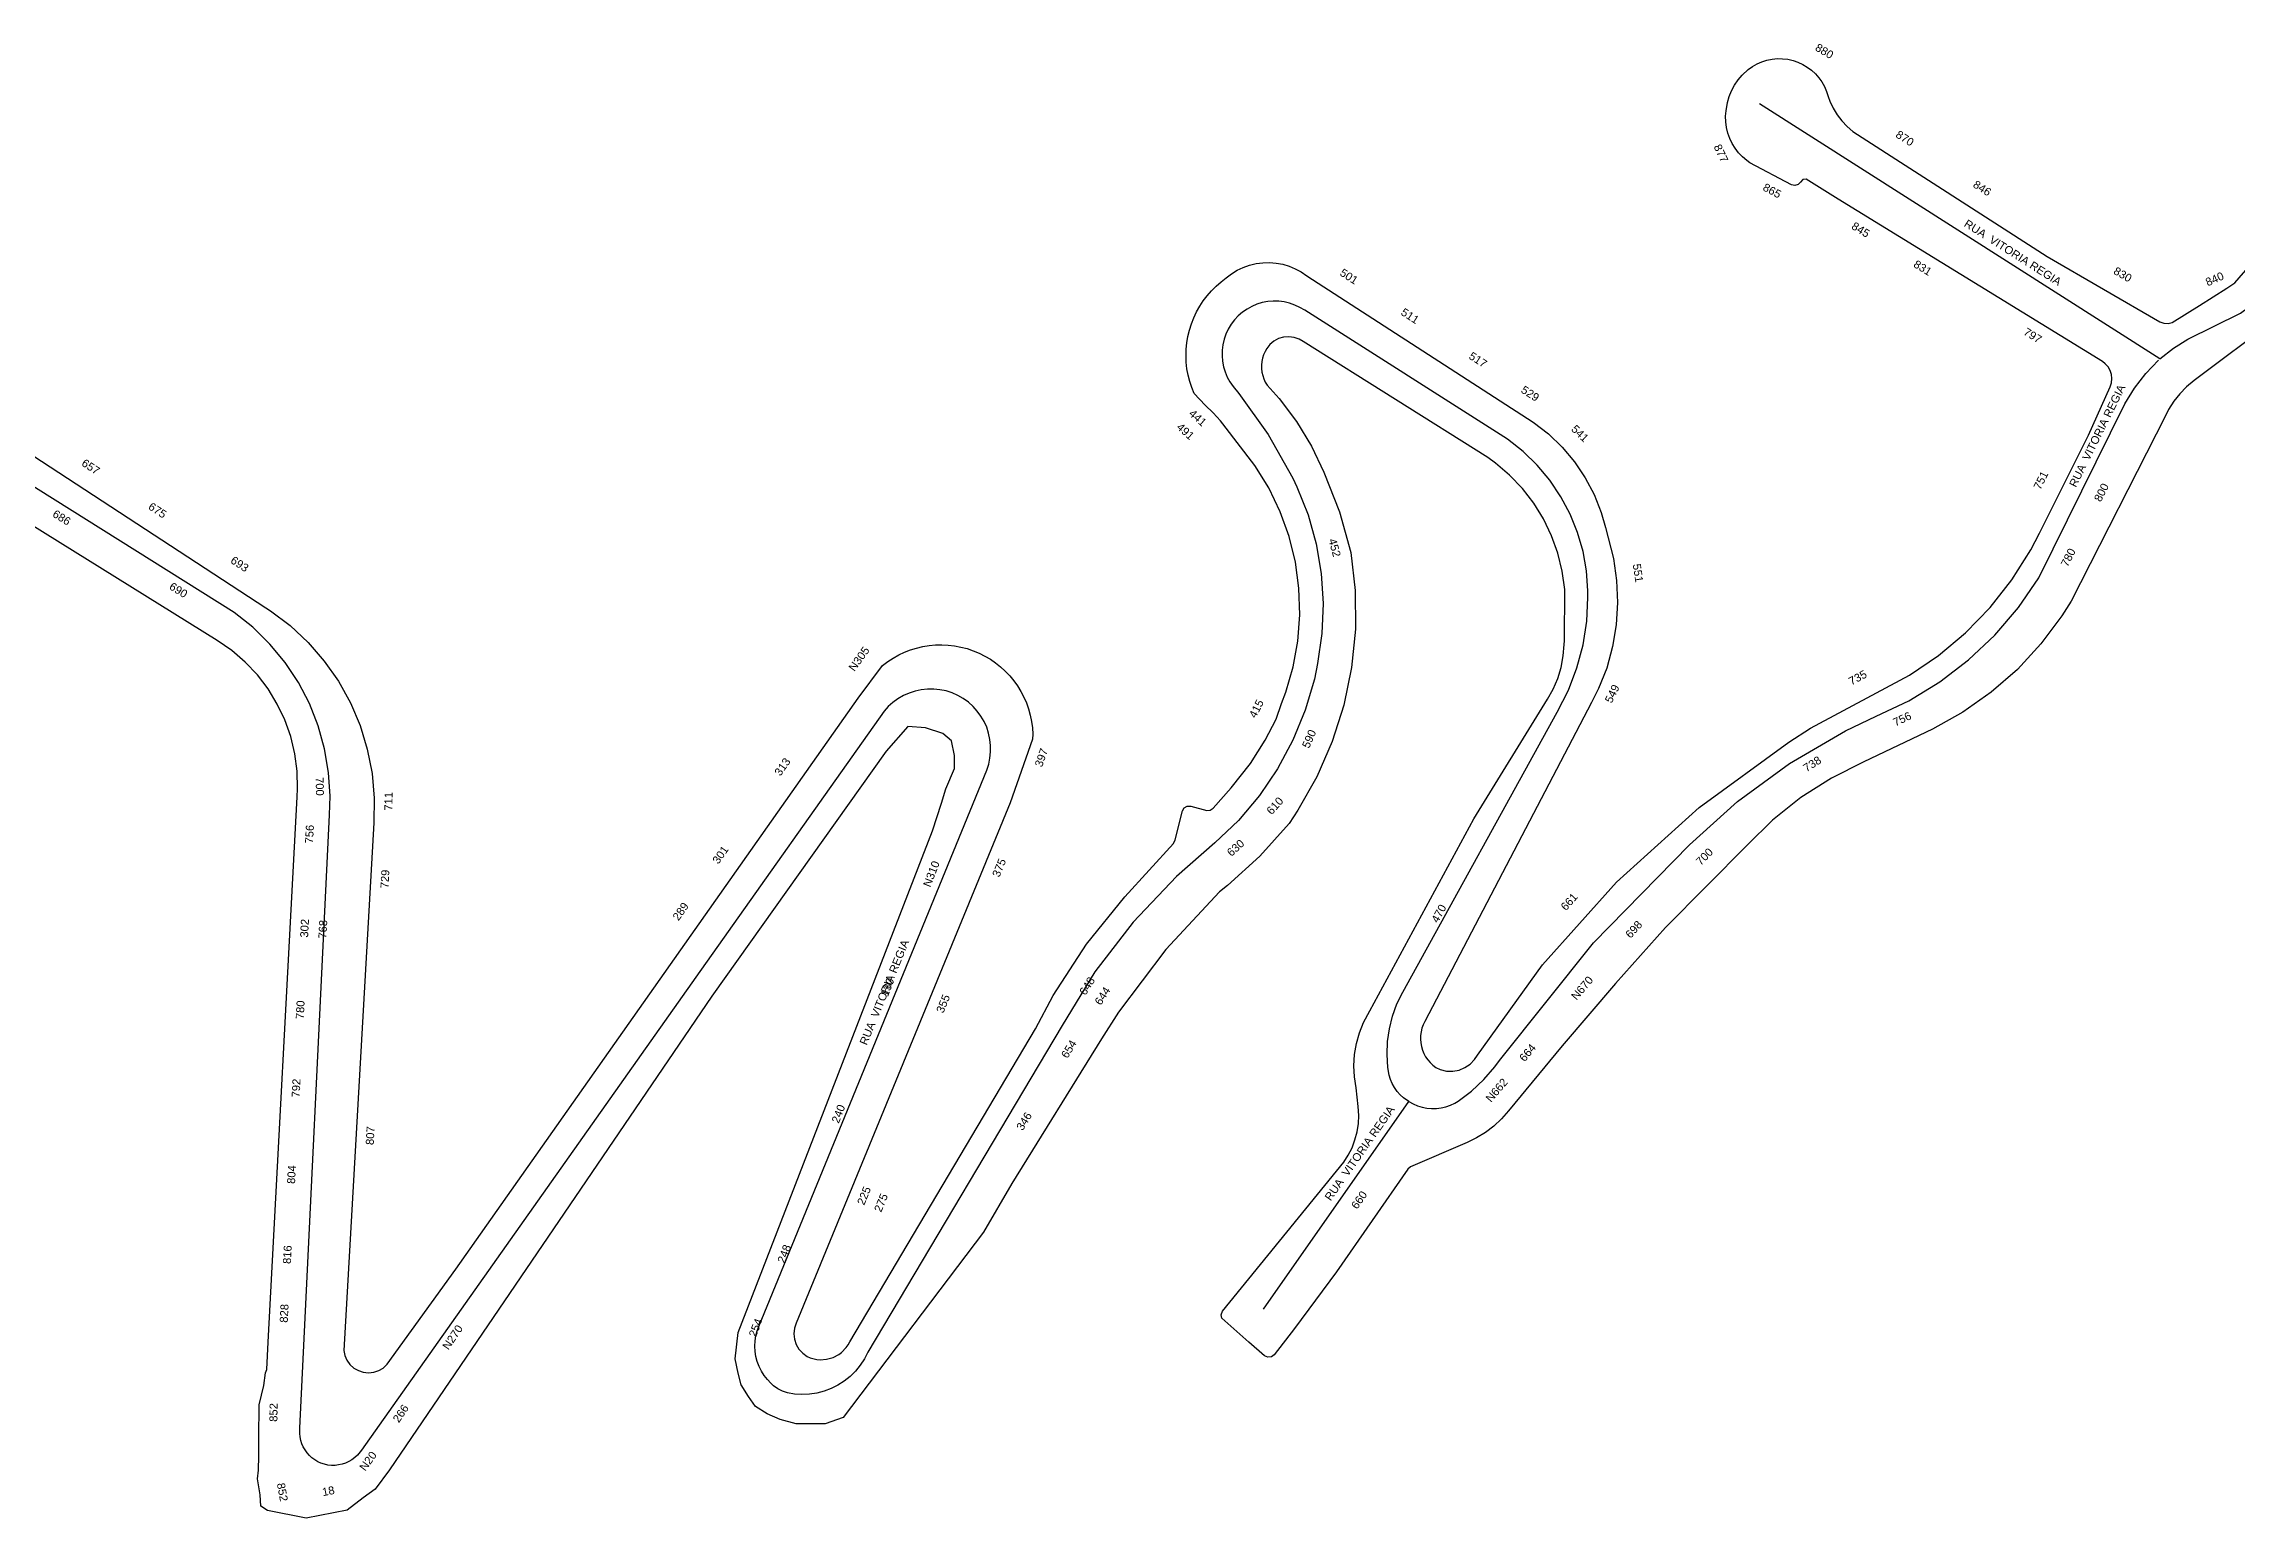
# Model space of a CAD drawing. Header units: millimetres. Extents: x 617751 to 636088, y 68402 to 77988.
# Drawn here: x 628105.7 to 628434.6, y 71878.2 to 72099.3 of the extents above; entities that cross this region are included whole.
import ezdxf

# ---------------------------------------------------------------- set-up
doc = ezdxf.new("R2010")
doc.units = ezdxf.units.MM
doc.header["$LTSCALE"] = 3
doc.header["$MEASUREMENT"] = 0
for name, color, linetype in [('ALINHAMENTO PREDIAL', 120, 'Continuous'), ('NOME LOGRADOURO', 252, 'Continuous'), ('NUMERAÇÃO', 7, 'Continuous')]:
    doc.layers.add(name, color=color, linetype=linetype)
doc.styles.get("Standard").update_dxf_attribs({"font": 'arial.ttf'})

msp = doc.modelspace()

# ---------------------------------------------------------------- linework, layer by layer
at = {"layer": 'ALINHAMENTO PREDIAL'}
for points in [[(628075.6, 72056.18), (628139.06, 72014.73), (628139.72, 72014.3), (628142.67, 72012.07), (628145.38, 72009.54), (628147.81, 72006.75), (628149.94, 72003.72), (628151.73, 72000.48), (628153.18, 71997.07), (628154.26, 71993.53), (628154.97, 71989.89), (628155.29, 71986.2), (628155.23, 71982.5), (628150.72, 71903.37), (628150.88, 71902.6), (628151.2, 71901.89), (628151.66, 71901.25), (628152.24, 71900.72), (628152.92, 71900.33), (628153.66, 71900.09), (628154.44, 71900), (628155.22, 71900.09), (628155.97, 71900.33), (628156.65, 71900.72), (628157.26, 71901.28), (628167.56, 71915.56), (628227.89, 72001.21), (628231.56, 72006.1), (628232.33, 72006.67), (628233.13, 72007.2), (628233.97, 72007.67), (628234.84, 72008.08), (628235.73, 72008.42), (628236.65, 72008.71), (628237.58, 72008.93), (628238.53, 72009.08), (628239.48, 72009.17), (628240.44, 72009.19), (628241.4, 72009.15), (628242.35, 72009.04), (628243.3, 72008.86), (628244.23, 72008.62), (628245.13, 72008.31), (628246.02, 72007.94), (628246.88, 72007.51), (628247.71, 72007.03), (628248.5, 72006.48), (628249.25, 72005.89), (628249.95, 72005.24), (628250.62, 72004.54), (628251.23, 72003.8), (628251.78, 72003.02), (628252.29, 72002.21), (628252.73, 72001.36), (628253.12, 72000.48), (628253.44, 71999.57), (628253.7, 71998.65), (628253.9, 71997.71), (628254.02, 71996.76), (628254.09, 71995.8), (628254.03, 71995.02), (628250.7, 71985.47), (628218.57, 71907.47), (628218.32, 71906.69), (628218.24, 71905.87), (628218.34, 71905.05), (628218.6, 71904.27), (628219.01, 71903.56), (628219.57, 71902.95), (628220.25, 71902.46), (628220.71, 71902.26), (628221.67, 71902.02), (628222.17, 71901.97), (628223.16, 71902.04), (628224.12, 71902.31), (628225.01, 71902.77), (628225.41, 71903.07), (628226.1, 71903.78), (628226.39, 71904.19), (628226.65, 71904.66), (628254.48, 71951.6), (628257.14, 71956.59), (628262.11, 71964.27), (628267.87, 71971.39), (628275.19, 71979.38), (628275.44, 71979.96), (628276.54, 71984.27), (628276.8, 71984.72), (628277.25, 71984.98), (628277.77, 71984.98), (628280.16, 71984.35), (628280.68, 71984.38), (628281.11, 71984.67), (628283.81, 71987.76), (628286.73, 71991.4), (628288.93, 71994.88), (628290.56, 71998.05), (628291.4, 72000.38), (628292.03, 72002.07), (628293.14, 72005.87), (628293.84, 72009.76), (628294.13, 72013.71), (628294, 72017.67), (628293.47, 72021.59), (628292.52, 72025.44), (628291.18, 72029.16), (628289.46, 72032.73), (628287.37, 72036.09), (628282.59, 72042.32), (628282.23, 72042.79), (628281.15, 72044.01), (628279.95, 72045.12), (628278.29, 72046.87), (628277.92, 72047.77), (628277.62, 72048.7), (628277.38, 72049.65), (628277.2, 72050.6), (628277.1, 72051.57), (628277.06, 72052.55), (628277.08, 72053.52), (628277.18, 72054.49), (628277.34, 72055.46), (628277.57, 72056.4), (628277.86, 72057.33), (628278.21, 72058.24), (628278.63, 72059.12), (628279.11, 72059.97), (628279.65, 72060.79), (628280.24, 72061.56), (628280.88, 72062.3), (628281.57, 72062.98), (628282.31, 72063.62), (628283.09, 72064.24), (628283.89, 72064.85), (628284.75, 72065.38), (628285.65, 72065.81), (628286.6, 72066.14), (628287.58, 72066.38), (628288.57, 72066.51), (628289.57, 72066.53), (628290.58, 72066.45), (628291.56, 72066.27), (628292.52, 72065.98), (628293.45, 72065.6), (628294.33, 72065.12), (628295.16, 72064.55), (628329.15, 72042.59), (628331.41, 72040.82), (628333.47, 72038.83), (628335.31, 72036.63), (628336.91, 72034.25), (628338.26, 72031.72), (628339.33, 72029.06), (628340, 72026.8), (628341.16, 72022.13), (628341.65, 72018.84), (628341.8, 72015.52), (628341.6, 72012.2), (628341.05, 72008.92), (628340.17, 72005.71), (628338.95, 72002.62), (628337.9, 72000.52), (628312.88, 71952.69), (628312.64, 71952.19), (628312.45, 71951.67), (628312.32, 71951.13), (628312.25, 71950.58), (628312.23, 71950.03), (628312.28, 71949.48), (628312.38, 71948.93), (628312.53, 71948.4), (628312.74, 71947.89), (628313, 71947.4), (628313.32, 71946.95), (628313.68, 71946.53), (628314.08, 71946.14), (628314.51, 71945.81), (628315.17, 71945.48), (628316.11, 71945.25), (628317.07, 71945.23), (628318.01, 71945.4), (628318.9, 71945.77), (628319.69, 71946.31), (628320.35, 71947.01), (628320.77, 71947.66), (628330.53, 71961.17), (628341.65, 71973.59), (628354.01, 71984.78), (628367.47, 71994.61), (628370.74, 71996.69), (628385.56, 72004.63), (628389.95, 72007.58), (628394, 72010.97), (628397.68, 72014.77), (628400.95, 72018.93), (628403.76, 72023.42), (628405.07, 72025.95), (628412.41, 72040.62), (628415.67, 72047.9), (628415.87, 72048.49), (628415.94, 72049.12), (628415.87, 72049.74), (628415.68, 72050.34), (628415.37, 72050.88), (628414.95, 72051.35), (628414.51, 72051.68), (628374.89, 72076.05), (628370.1, 72079.06), (628369.58, 72078.98), (628369.22, 72078.61), (628368.86, 72078.23), (628368.37, 72078.08), (628367.86, 72078.2), (628361.63, 72081.51), (628361.18, 72081.83), (628360.53, 72082.38), (628359.95, 72082.99), (628359.43, 72083.67), (628358.98, 72084.39), (628358.62, 72085.15), (628358.33, 72085.95), (628358.13, 72086.78), (628358.02, 72087.62), (628357.99, 72088.47), (628358.06, 72089.31), (628358.29, 72090.52), (628358.55, 72091.43), (628358.9, 72092.3), (628359.34, 72093.14), (628359.87, 72093.92), (628360.47, 72094.64), (628361.4, 72095.5), (628362.04, 72095.96), (628362.73, 72096.34), (628363.45, 72096.66), (628364.2, 72096.89), (628364.98, 72097.05), (628365.76, 72097.12), (628366.55, 72097.11), (628367.34, 72097.02), (628368.11, 72096.84), (628368.85, 72096.59), (628369.57, 72096.26), (628370.25, 72095.86), (628370.88, 72095.39), (628371.46, 72094.85), (628371.98, 72094.26), (628372.44, 72093.62), (628372.82, 72092.93), (628373.14, 72092.2), (628373.37, 72091.45), (628373.63, 72090.74), (628374.13, 72089.7), (628374.73, 72088.71), (628375.43, 72087.8), (628376.22, 72086.96), (628377.09, 72086.21), (628406.21, 72067.42), (628423.15, 72057.64), (628423.73, 72057.42), (628424.36, 72057.38), (628424.96, 72057.55), (628429.09, 72060.09), (628433.17, 72062.71), (628434.37, 72063.5), (628441.94, 72072.17)], [(628075.6, 72056.18), (628139.06, 72014.73), (628139.72, 72014.3), (628142.67, 72012.07), (628145.38, 72009.54), (628147.81, 72006.75), (628149.94, 72003.72), (628151.73, 72000.48), (628153.18, 71997.07), (628154.26, 71993.53), (628154.97, 71989.89), (628155.29, 71986.2), (628155.23, 71982.5), (628150.72, 71903.37), (628150.88, 71902.6), (628151.2, 71901.89), (628151.66, 71901.25), (628152.24, 71900.72), (628152.92, 71900.33), (628153.66, 71900.09), (628154.44, 71900), (628155.22, 71900.09), (628155.97, 71900.33), (628156.65, 71900.72), (628157.26, 71901.28), (628167.56, 71915.56), (628227.89, 72001.21), (628231.56, 72006.1), (628232.33, 72006.67), (628233.13, 72007.2), (628233.97, 72007.67), (628234.84, 72008.08), (628235.73, 72008.42), (628236.65, 72008.71), (628237.58, 72008.93), (628238.53, 72009.08), (628239.48, 72009.17), (628240.44, 72009.19), (628241.4, 72009.15), (628242.35, 72009.04), (628243.3, 72008.86), (628244.23, 72008.62), (628245.13, 72008.31), (628246.02, 72007.94), (628246.88, 72007.51), (628247.71, 72007.03), (628248.5, 72006.48), (628249.25, 72005.89), (628249.95, 72005.24), (628250.62, 72004.54), (628251.23, 72003.8), (628251.78, 72003.02), (628252.29, 72002.21), (628252.73, 72001.36), (628253.12, 72000.48), (628253.44, 71999.57), (628253.7, 71998.65), (628253.9, 71997.71), (628254.02, 71996.76), (628254.09, 71995.8), (628254.03, 71995.02), (628250.7, 71985.47), (628218.57, 71907.47), (628218.32, 71906.69), (628218.24, 71905.87), (628218.34, 71905.05), (628218.6, 71904.27), (628219.01, 71903.56), (628219.57, 71902.95), (628220.25, 71902.46), (628220.71, 71902.26), (628221.67, 71902.02), (628222.17, 71901.97), (628223.16, 71902.04), (628224.12, 71902.31), (628225.01, 71902.77), (628225.41, 71903.07), (628226.1, 71903.78), (628226.39, 71904.19), (628226.65, 71904.66), (628254.48, 71951.6), (628257.14, 71956.59), (628262.11, 71964.27), (628267.87, 71971.39), (628275.19, 71979.38), (628275.44, 71979.96), (628276.54, 71984.27), (628276.8, 71984.72), (628277.25, 71984.98), (628277.77, 71984.98), (628280.16, 71984.35), (628280.68, 71984.38), (628281.11, 71984.67), (628283.81, 71987.76), (628286.73, 71991.4), (628288.93, 71994.88), (628290.56, 71998.05), (628291.4, 72000.38), (628292.03, 72002.07), (628293.14, 72005.87), (628293.84, 72009.76), (628294.13, 72013.71), (628294, 72017.67), (628293.47, 72021.59), (628292.52, 72025.44), (628291.18, 72029.16), (628289.46, 72032.73), (628287.37, 72036.09), (628282.59, 72042.32), (628282.23, 72042.79), (628281.15, 72044.01), (628279.95, 72045.12), (628278.29, 72046.87), (628277.92, 72047.77), (628277.62, 72048.7), (628277.38, 72049.65), (628277.2, 72050.6), (628277.1, 72051.57), (628277.06, 72052.55), (628277.08, 72053.52), (628277.18, 72054.49), (628277.34, 72055.46), (628277.57, 72056.4), (628277.86, 72057.33), (628278.21, 72058.24), (628278.63, 72059.12), (628279.11, 72059.97), (628279.65, 72060.79), (628280.24, 72061.56), (628280.88, 72062.3), (628281.57, 72062.98), (628282.31, 72063.62), (628283.09, 72064.24), (628283.89, 72064.85), (628284.75, 72065.38), (628285.65, 72065.81), (628286.6, 72066.14), (628287.58, 72066.38), (628288.57, 72066.51), (628289.57, 72066.53), (628290.58, 72066.45), (628291.56, 72066.27), (628292.52, 72065.98), (628293.45, 72065.6), (628294.33, 72065.12), (628295.16, 72064.55), (628329.15, 72042.59), (628331.41, 72040.82), (628333.47, 72038.83), (628335.31, 72036.63), (628336.91, 72034.25), (628338.26, 72031.72), (628339.33, 72029.06), (628340, 72026.8), (628341.16, 72022.13), (628341.65, 72018.84), (628341.8, 72015.52), (628341.6, 72012.2), (628341.05, 72008.92), (628340.17, 72005.71), (628338.95, 72002.62), (628337.9, 72000.52), (628312.88, 71952.69), (628312.64, 71952.19), (628312.45, 71951.67), (628312.32, 71951.13), (628312.25, 71950.58), (628312.23, 71950.03), (628312.28, 71949.48), (628312.38, 71948.93), (628312.53, 71948.4), (628312.74, 71947.89), (628313, 71947.4), (628313.32, 71946.95), (628313.68, 71946.53), (628314.08, 71946.14), (628314.51, 71945.81), (628315.17, 71945.48), (628316.11, 71945.25), (628317.07, 71945.23), (628318.01, 71945.4), (628318.9, 71945.77), (628319.69, 71946.31), (628320.35, 71947.01), (628320.77, 71947.66), (628330.53, 71961.17), (628341.65, 71973.59), (628354.01, 71984.78), (628367.47, 71994.61), (628370.74, 71996.69), (628385.56, 72004.63), (628389.95, 72007.58), (628394, 72010.97), (628397.68, 72014.77), (628400.95, 72018.93), (628403.76, 72023.42), (628405.07, 72025.95), (628412.41, 72040.62), (628415.67, 72047.9), (628415.87, 72048.49), (628415.94, 72049.12), (628415.87, 72049.74), (628415.68, 72050.34), (628415.37, 72050.88), (628414.95, 72051.35), (628414.51, 72051.68), (628374.89, 72076.05), (628370.1, 72079.06), (628369.58, 72078.98), (628369.22, 72078.61), (628368.86, 72078.23), (628368.37, 72078.08), (628367.86, 72078.2), (628361.63, 72081.51), (628361.18, 72081.83), (628360.53, 72082.38), (628359.95, 72082.99), (628359.43, 72083.67), (628358.98, 72084.39), (628358.62, 72085.15), (628358.33, 72085.95), (628358.13, 72086.78), (628358.02, 72087.62), (628357.99, 72088.47), (628358.06, 72089.31), (628358.29, 72090.52), (628358.55, 72091.43), (628358.9, 72092.3), (628359.34, 72093.14), (628359.87, 72093.92), (628360.47, 72094.64), (628361.4, 72095.5), (628362.04, 72095.96), (628362.73, 72096.34), (628363.45, 72096.66), (628364.2, 72096.89), (628364.98, 72097.05), (628365.76, 72097.12), (628366.55, 72097.11), (628367.34, 72097.02), (628368.11, 72096.84), (628368.85, 72096.59), (628369.57, 72096.26), (628370.25, 72095.86), (628370.88, 72095.39), (628371.46, 72094.85), (628371.98, 72094.26), (628372.44, 72093.62), (628372.82, 72092.93), (628373.14, 72092.2), (628373.37, 72091.45), (628373.63, 72090.74), (628374.13, 72089.7), (628374.73, 72088.71), (628375.43, 72087.8), (628376.22, 72086.96), (628377.09, 72086.21), (628406.21, 72067.42), (628423.15, 72057.64), (628423.73, 72057.42), (628424.36, 72057.38), (628424.96, 72057.55), (628429.09, 72060.09), (628433.17, 72062.71), (628434.37, 72063.5), (628441.94, 72072.17)], [(628075.6, 72056.18), (628139.06, 72014.73), (628139.72, 72014.3), (628142.67, 72012.07), (628145.38, 72009.54), (628147.81, 72006.75), (628149.94, 72003.72), (628151.73, 72000.48), (628153.18, 71997.07), (628154.26, 71993.53), (628154.97, 71989.89), (628155.29, 71986.2), (628155.23, 71982.5), (628150.72, 71903.37), (628150.88, 71902.6), (628151.2, 71901.89), (628151.66, 71901.25), (628152.24, 71900.72), (628152.92, 71900.33), (628153.66, 71900.09), (628154.44, 71900), (628155.22, 71900.09), (628155.97, 71900.33), (628156.65, 71900.72), (628157.26, 71901.28), (628167.56, 71915.56), (628227.89, 72001.21), (628231.56, 72006.1), (628232.33, 72006.67), (628233.13, 72007.2), (628233.97, 72007.67), (628234.84, 72008.08), (628235.73, 72008.42), (628236.65, 72008.71), (628237.58, 72008.93), (628238.53, 72009.08), (628239.48, 72009.17), (628240.44, 72009.19), (628241.4, 72009.15), (628242.35, 72009.04), (628243.3, 72008.86), (628244.23, 72008.62), (628245.13, 72008.31), (628246.02, 72007.94), (628246.88, 72007.51), (628247.71, 72007.03), (628248.5, 72006.48), (628249.25, 72005.89), (628249.95, 72005.24), (628250.62, 72004.54), (628251.23, 72003.8), (628251.78, 72003.02), (628252.29, 72002.21), (628252.73, 72001.36), (628253.12, 72000.48), (628253.44, 71999.57), (628253.7, 71998.65), (628253.9, 71997.71), (628254.02, 71996.76), (628254.09, 71995.8), (628254.03, 71995.02), (628250.7, 71985.47), (628218.57, 71907.47), (628218.32, 71906.69), (628218.24, 71905.87), (628218.34, 71905.05), (628218.6, 71904.27), (628219.01, 71903.56), (628219.57, 71902.95), (628220.25, 71902.46), (628220.71, 71902.26), (628221.67, 71902.02), (628222.17, 71901.97), (628223.16, 71902.04), (628224.12, 71902.31), (628225.01, 71902.77), (628225.41, 71903.07), (628226.1, 71903.78), (628226.39, 71904.19), (628226.65, 71904.66), (628254.48, 71951.6), (628257.14, 71956.59), (628262.11, 71964.27), (628267.87, 71971.39), (628275.19, 71979.38), (628275.44, 71979.96), (628276.54, 71984.27), (628276.8, 71984.72), (628277.25, 71984.98), (628277.77, 71984.98), (628280.16, 71984.35), (628280.68, 71984.38), (628281.11, 71984.67), (628283.81, 71987.76), (628286.73, 71991.4), (628288.93, 71994.88), (628290.56, 71998.05), (628291.4, 72000.38), (628292.03, 72002.07), (628293.14, 72005.87), (628293.84, 72009.76), (628294.13, 72013.71), (628294, 72017.67), (628293.47, 72021.59), (628292.52, 72025.44), (628291.18, 72029.16), (628289.46, 72032.73), (628287.37, 72036.09), (628282.59, 72042.32), (628282.23, 72042.79), (628281.15, 72044.01), (628279.95, 72045.12), (628278.29, 72046.87), (628277.92, 72047.77), (628277.62, 72048.7), (628277.38, 72049.65), (628277.2, 72050.6), (628277.1, 72051.57), (628277.06, 72052.55), (628277.08, 72053.52), (628277.18, 72054.49), (628277.34, 72055.46), (628277.57, 72056.4), (628277.86, 72057.33), (628278.21, 72058.24), (628278.63, 72059.12), (628279.11, 72059.97), (628279.65, 72060.79), (628280.24, 72061.56), (628280.88, 72062.3), (628281.57, 72062.98), (628282.31, 72063.62), (628283.09, 72064.24), (628283.89, 72064.85), (628284.75, 72065.38), (628285.65, 72065.81), (628286.6, 72066.14), (628287.58, 72066.38), (628288.57, 72066.51), (628289.57, 72066.53), (628290.58, 72066.45), (628291.56, 72066.27), (628292.52, 72065.98), (628293.45, 72065.6), (628294.33, 72065.12), (628295.16, 72064.55), (628329.15, 72042.59), (628331.41, 72040.82), (628333.47, 72038.83), (628335.31, 72036.63), (628336.91, 72034.25), (628338.26, 72031.72), (628339.33, 72029.06), (628340, 72026.8), (628341.16, 72022.13), (628341.65, 72018.84), (628341.8, 72015.52), (628341.6, 72012.2), (628341.05, 72008.92), (628340.17, 72005.71), (628338.95, 72002.62), (628337.9, 72000.52), (628312.88, 71952.69), (628312.64, 71952.19), (628312.45, 71951.67), (628312.32, 71951.13), (628312.25, 71950.58), (628312.23, 71950.03), (628312.28, 71949.48), (628312.38, 71948.93), (628312.53, 71948.4), (628312.74, 71947.89), (628313, 71947.4), (628313.32, 71946.95), (628313.68, 71946.53), (628314.08, 71946.14), (628314.51, 71945.81), (628315.17, 71945.48), (628316.11, 71945.25), (628317.07, 71945.23), (628318.01, 71945.4), (628318.9, 71945.77), (628319.69, 71946.31), (628320.35, 71947.01), (628320.77, 71947.66), (628330.53, 71961.17), (628341.65, 71973.59), (628354.01, 71984.78), (628367.47, 71994.61), (628370.74, 71996.69), (628385.56, 72004.63), (628389.95, 72007.58), (628394, 72010.97), (628397.68, 72014.77), (628400.95, 72018.93), (628403.76, 72023.42), (628405.07, 72025.95), (628412.41, 72040.62), (628415.67, 72047.9), (628415.87, 72048.49), (628415.94, 72049.12), (628415.87, 72049.74), (628415.68, 72050.34), (628415.37, 72050.88), (628414.95, 72051.35), (628414.51, 72051.68), (628374.89, 72076.05), (628370.1, 72079.06), (628369.58, 72078.98), (628369.22, 72078.61), (628368.86, 72078.23), (628368.37, 72078.08), (628367.86, 72078.2), (628361.63, 72081.51), (628361.18, 72081.83), (628360.53, 72082.38), (628359.95, 72082.99), (628359.43, 72083.67), (628358.98, 72084.39), (628358.62, 72085.15), (628358.33, 72085.95), (628358.13, 72086.78), (628358.02, 72087.62), (628357.99, 72088.47), (628358.06, 72089.31), (628358.29, 72090.52), (628358.55, 72091.43), (628358.9, 72092.3), (628359.34, 72093.14), (628359.87, 72093.92), (628360.47, 72094.64), (628361.4, 72095.5), (628362.04, 72095.96), (628362.73, 72096.34), (628363.45, 72096.66), (628364.2, 72096.89), (628364.98, 72097.05), (628365.76, 72097.12), (628366.55, 72097.11), (628367.34, 72097.02), (628368.11, 72096.84), (628368.85, 72096.59), (628369.57, 72096.26), (628370.25, 72095.86), (628370.88, 72095.39), (628371.46, 72094.85), (628371.98, 72094.26), (628372.44, 72093.62), (628372.82, 72092.93), (628373.14, 72092.2), (628373.37, 72091.45), (628373.63, 72090.74), (628374.13, 72089.7), (628374.73, 72088.71), (628375.43, 72087.8), (628376.22, 72086.96), (628377.09, 72086.21), (628406.21, 72067.42), (628423.15, 72057.64), (628423.73, 72057.42), (628424.36, 72057.38), (628424.96, 72057.55), (628429.09, 72060.09), (628433.17, 72062.71), (628434.37, 72063.5), (628441.94, 72072.17)], [(628440.42, 72057.93), (628428.27, 72048.84), (628427.15, 72047.91), (628426.13, 72046.86), (628425.22, 72045.72), (628424.44, 72044.48), (628423.97, 72043.56), (628409.82, 72015.75), (628408.41, 72013.52), (628405.3, 72009.34), (628401.76, 72005.51), (628397.84, 72002.08), (628393.59, 71999.07), (628389.04, 71996.52), (628378.74, 71991.64), (628373.88, 71989.2), (628369.29, 71986.27), (628365.04, 71982.88), (628361.29, 71979.19), (628348.98, 71966.8), (628341.48, 71958.41), (628333.49, 71949.03), (628325.41, 71939.28), (628324.38, 71938.08), (628323.24, 71937), (628321.99, 71936.04), (628320.64, 71935.22), (628319.22, 71934.54), (628310.74, 71930.91), (628310.32, 71930.56), (628299.62, 71915.17), (628293.33, 71906.67), (628290.27, 71902.71), (628289.86, 71902.4), (628289.35, 71902.33), (628288.83, 71902.57), (628286.47, 71904.6), (628282.42, 71908.18), (628282.32, 71908.69), (628282.54, 71909.24), (628300.72, 71931.6), (628301.4, 71932.65), (628301.96, 71933.76), (628302.4, 71934.93), (628302.72, 71936.13), (628302.91, 71937.37), (628302.97, 71938.61), (628302.89, 71939.96), (628302.57, 71942.73), (628302.32, 71944.38), (628302.25, 71946.05), (628302.35, 71947.72), (628302.63, 71949.37), (628303.08, 71950.98), (628303.69, 71952.54), (628304.61, 71954.27), (628320.22, 71983.1), (628331.3, 72001.03), (628332.14, 72002.55), (628332.82, 72004.15), (628333.32, 72005.81), (628333.65, 72007.52), (628333.8, 72009.25), (628333.81, 72009.78), (628333.86, 72017.48), (628333.49, 72020.24), (628332.82, 72022.94), (628331.88, 72025.56), (628330.68, 72028.07), (628329.21, 72030.43), (628327.51, 72032.63), (628325.59, 72034.64), (628323.46, 72036.44), (628322.31, 72037.27), (628294.62, 72054.68), (628294.01, 72055.04), (628293.26, 72055.31), (628292.48, 72055.41), (628291.68, 72055.35), (628290.92, 72055.13), (628290.22, 72054.75), (628289.62, 72054.23), (628289.17, 72053.65), (628288.91, 72053.19), (628288.7, 72052.71), (628288.54, 72052.21), (628288.44, 72051.69), (628288.39, 72051.16), (628288.39, 72050.64), (628288.45, 72050.11), (628288.57, 72049.6), (628288.73, 72049.1), (628288.95, 72048.61), (628289.22, 72048.16), (628291.03, 72046.15), (628293.65, 72042.7), (628295.89, 72039), (628297.73, 72035.09), (628300.08, 72029.15), (628301.79, 72023.05), (628302.43, 72017.32), (628302.47, 72011.55), (628301.9, 72005.81), (628300.74, 72000.16), (628298.99, 71994.67), (628296.68, 71989.38), (628293.83, 71984.37), (628292.51, 71982.4), (628288.13, 71977.51), (628283.26, 71973.11), (628282.06, 71972.16), (628274.02, 71963.51), (628266.93, 71954.07), (628264.36, 71950.07), (628250.93, 71928.41), (628246.7, 71921.07), (628225.66, 71893.28), (628222.96, 71892.33), (628220.34, 71892.33), (628218.6, 71892.33), (628216.21, 71892.98), (628214.25, 71893.85), (628212.51, 71894.94), (628211.42, 71896.46), (628210.33, 71898.2), (628209.9, 71899.94), (628209.46, 71902.12), (628209.9, 71906.03), (628239.06, 71981.29), (628240.37, 71985.43), (628241.02, 71987.6), (628242.32, 71990.65), (628242.32, 71992.61), (628241.89, 71994.78), (628240.58, 71995.87), (628237.97, 71996.74), (628235.36, 71996.96), (628232.1, 71993.26), (628205.95, 71956.5), (628157.57, 71885.45), (628155.44, 71882.56), (628153.65, 71881.27), (628151.24, 71879.4), (628145.07, 71878.2), (628139.3, 71879.35), (628138.28, 71880.01), (628138.21, 71881.68), (628137.77, 71884.08), (628137.92, 71885.39), (628137.99, 71887.57), (628137.99, 71890.19), (628138.06, 71895.2), (628138.72, 71898.11), (628139.01, 71900), (628139.19, 71900.5), (628139.4, 71904.6), (628143.73, 71986.41), (628143.79, 71987.57), (628143.73, 71990.22), (628143.38, 71992.84), (628142.77, 71995.42), (628141.89, 71997.92), (628140.76, 72000.31), (628139.38, 72002.57), (628137.77, 72004.68), (628135.95, 72006.6), (628133.94, 72008.33), (628131.76, 72009.83), (628075.57, 72044.74)], [(628440.42, 72057.93), (628428.27, 72048.84), (628427.15, 72047.91), (628426.13, 72046.86), (628425.22, 72045.72), (628424.44, 72044.48), (628423.97, 72043.56), (628409.82, 72015.75), (628408.41, 72013.52), (628405.3, 72009.34), (628401.76, 72005.51), (628397.84, 72002.08), (628393.59, 71999.07), (628389.04, 71996.52), (628378.74, 71991.64), (628373.88, 71989.2), (628369.29, 71986.27), (628365.04, 71982.88), (628361.29, 71979.19), (628348.98, 71966.8), (628341.48, 71958.41), (628333.49, 71949.03), (628325.41, 71939.28), (628324.38, 71938.08), (628323.24, 71937), (628321.99, 71936.04), (628320.64, 71935.22), (628319.22, 71934.54), (628310.74, 71930.91), (628310.32, 71930.56), (628299.62, 71915.17), (628293.33, 71906.67), (628290.27, 71902.71), (628289.86, 71902.4), (628289.35, 71902.33), (628288.83, 71902.57), (628286.47, 71904.6), (628282.42, 71908.18), (628282.32, 71908.69), (628282.54, 71909.24), (628300.72, 71931.6), (628301.4, 71932.65), (628301.96, 71933.76), (628302.4, 71934.93), (628302.72, 71936.13), (628302.91, 71937.37), (628302.97, 71938.61), (628302.89, 71939.96), (628302.57, 71942.73), (628302.32, 71944.38), (628302.25, 71946.05), (628302.35, 71947.72), (628302.63, 71949.37), (628303.08, 71950.98), (628303.69, 71952.54), (628304.61, 71954.27), (628320.22, 71983.1), (628331.3, 72001.03), (628332.14, 72002.55), (628332.82, 72004.15), (628333.32, 72005.81), (628333.65, 72007.52), (628333.8, 72009.25), (628333.81, 72009.78), (628333.86, 72017.48), (628333.49, 72020.24), (628332.82, 72022.94), (628331.88, 72025.56), (628330.68, 72028.07), (628329.21, 72030.43), (628327.51, 72032.63), (628325.59, 72034.64), (628323.46, 72036.44), (628322.31, 72037.27), (628294.62, 72054.68), (628294.01, 72055.04), (628293.26, 72055.31), (628292.48, 72055.41), (628291.68, 72055.35), (628290.92, 72055.13), (628290.22, 72054.75), (628289.62, 72054.23), (628289.17, 72053.65), (628288.91, 72053.19), (628288.7, 72052.71), (628288.54, 72052.21), (628288.44, 72051.69), (628288.39, 72051.16), (628288.39, 72050.64), (628288.45, 72050.11), (628288.57, 72049.6), (628288.73, 72049.1), (628288.95, 72048.61), (628289.22, 72048.16), (628291.03, 72046.15), (628293.65, 72042.7), (628295.89, 72039), (628297.73, 72035.09), (628300.08, 72029.15), (628301.79, 72023.05), (628302.43, 72017.32), (628302.47, 72011.55), (628301.9, 72005.81), (628300.74, 72000.16), (628298.99, 71994.67), (628296.68, 71989.38), (628293.83, 71984.37), (628292.51, 71982.4), (628288.13, 71977.51), (628283.26, 71973.11), (628282.06, 71972.16), (628274.02, 71963.51), (628266.93, 71954.07), (628264.36, 71950.07), (628250.93, 71928.41), (628246.7, 71921.07), (628225.66, 71893.28), (628222.96, 71892.33), (628220.34, 71892.33), (628218.6, 71892.33), (628216.21, 71892.98), (628214.25, 71893.85), (628212.51, 71894.94), (628211.42, 71896.46), (628210.33, 71898.2), (628209.9, 71899.94), (628209.46, 71902.12), (628209.9, 71906.03), (628239.06, 71981.29), (628240.37, 71985.43), (628241.02, 71987.6), (628242.32, 71990.65), (628242.32, 71992.61), (628241.89, 71994.78), (628240.58, 71995.87), (628237.97, 71996.74), (628235.36, 71996.96), (628232.1, 71993.26), (628205.95, 71956.5), (628157.57, 71885.45), (628155.44, 71882.56), (628153.65, 71881.27), (628151.24, 71879.4), (628145.07, 71878.2), (628139.3, 71879.35), (628138.28, 71880.01), (628138.21, 71881.68), (628137.77, 71884.08), (628137.92, 71885.39), (628137.99, 71887.57), (628137.99, 71890.19), (628138.06, 71895.2), (628138.72, 71898.11), (628139.01, 71900), (628139.19, 71900.5), (628139.4, 71904.6), (628143.73, 71986.41), (628143.79, 71987.57), (628143.73, 71990.22), (628143.38, 71992.84), (628142.77, 71995.42), (628141.89, 71997.92), (628140.76, 72000.31), (628139.38, 72002.57), (628137.77, 72004.68), (628135.95, 72006.6), (628133.94, 72008.33), (628131.76, 72009.83), (628075.57, 72044.74)], [(628440.42, 72057.93), (628428.27, 72048.84), (628427.15, 72047.91), (628426.13, 72046.86), (628425.22, 72045.72), (628424.44, 72044.48), (628423.97, 72043.56), (628409.82, 72015.75), (628408.41, 72013.52), (628405.3, 72009.34), (628401.76, 72005.51), (628397.84, 72002.08), (628393.59, 71999.07), (628389.04, 71996.52), (628378.74, 71991.64), (628373.88, 71989.2), (628369.29, 71986.27), (628365.04, 71982.88), (628361.29, 71979.19), (628348.98, 71966.8), (628341.48, 71958.41), (628333.49, 71949.03), (628325.41, 71939.28), (628324.38, 71938.08), (628323.24, 71937), (628321.99, 71936.04), (628320.64, 71935.22), (628319.22, 71934.54), (628310.74, 71930.91), (628310.32, 71930.56), (628299.62, 71915.17), (628293.33, 71906.67), (628290.27, 71902.71), (628289.86, 71902.4), (628289.35, 71902.33), (628288.83, 71902.57), (628286.47, 71904.6), (628282.42, 71908.18), (628282.32, 71908.69), (628282.54, 71909.24), (628300.72, 71931.6), (628301.4, 71932.65), (628301.96, 71933.76), (628302.4, 71934.93), (628302.72, 71936.13), (628302.91, 71937.37), (628302.97, 71938.61), (628302.89, 71939.96), (628302.57, 71942.73), (628302.32, 71944.38), (628302.25, 71946.05), (628302.35, 71947.72), (628302.63, 71949.37), (628303.08, 71950.98), (628303.69, 71952.54), (628304.61, 71954.27), (628320.22, 71983.1), (628331.3, 72001.03), (628332.14, 72002.55), (628332.82, 72004.15), (628333.32, 72005.81), (628333.65, 72007.52), (628333.8, 72009.25), (628333.81, 72009.78), (628333.86, 72017.48), (628333.49, 72020.24), (628332.82, 72022.94), (628331.88, 72025.56), (628330.68, 72028.07), (628329.21, 72030.43), (628327.51, 72032.63), (628325.59, 72034.64), (628323.46, 72036.44), (628322.31, 72037.27), (628294.62, 72054.68), (628294.01, 72055.04), (628293.26, 72055.31), (628292.48, 72055.41), (628291.68, 72055.35), (628290.92, 72055.13), (628290.22, 72054.75), (628289.62, 72054.23), (628289.17, 72053.65), (628288.91, 72053.19), (628288.7, 72052.71), (628288.54, 72052.21), (628288.44, 72051.69), (628288.39, 72051.16), (628288.39, 72050.64), (628288.45, 72050.11), (628288.57, 72049.6), (628288.73, 72049.1), (628288.95, 72048.61), (628289.22, 72048.16), (628291.03, 72046.15), (628293.65, 72042.7), (628295.89, 72039), (628297.73, 72035.09), (628300.08, 72029.15), (628301.79, 72023.05), (628302.43, 72017.32), (628302.47, 72011.55), (628301.9, 72005.81), (628300.74, 72000.16), (628298.99, 71994.67), (628296.68, 71989.38), (628293.83, 71984.37), (628292.51, 71982.4), (628288.13, 71977.51), (628283.26, 71973.11), (628282.06, 71972.16), (628274.02, 71963.51), (628266.93, 71954.07), (628264.36, 71950.07), (628250.93, 71928.41), (628246.7, 71921.07), (628225.66, 71893.28), (628222.96, 71892.33), (628220.34, 71892.33), (628218.6, 71892.33), (628216.21, 71892.98), (628214.25, 71893.85), (628212.51, 71894.94), (628211.42, 71896.46), (628210.33, 71898.2), (628209.9, 71899.94), (628209.46, 71902.12), (628209.9, 71906.03), (628239.06, 71981.29), (628240.37, 71985.43), (628241.02, 71987.6), (628242.32, 71990.65), (628242.32, 71992.61), (628241.89, 71994.78), (628240.58, 71995.87), (628237.97, 71996.74), (628235.36, 71996.96), (628232.1, 71993.26), (628205.95, 71956.5), (628157.57, 71885.45), (628155.44, 71882.56), (628153.65, 71881.27), (628151.24, 71879.4), (628145.07, 71878.2), (628139.3, 71879.35), (628138.28, 71880.01), (628138.21, 71881.68), (628137.77, 71884.08), (628137.92, 71885.39), (628137.99, 71887.57), (628137.99, 71890.19), (628138.06, 71895.2), (628138.72, 71898.11), (628139.01, 71900), (628139.19, 71900.5), (628139.4, 71904.6), (628143.73, 71986.41), (628143.79, 71987.57), (628143.73, 71990.22), (628143.38, 71992.84), (628142.77, 71995.42), (628141.89, 71997.92), (628140.76, 72000.31), (628139.38, 72002.57), (628137.77, 72004.68), (628135.95, 72006.6), (628133.94, 72008.33), (628131.76, 72009.83), (628075.57, 72044.74)]]:
    msp.add_lwpolyline(points, dxfattribs=at)
at = {"layer": 'NOME LOGRADOURO'}
for points in [[(628423.14, 72052.08), (628363.07, 72090.35)], [(628423.14, 72052.08), (628425.17, 72053.67), (628427.35, 72055.03), (628435.22, 72058.94), (628440.2, 72062.61), (628447.84, 72075.09)], [(628310.47, 71940.67), (628309.7, 71941.22), (628309.19, 71941.68), (628308.73, 71942.2), (628308.33, 71942.77), (628307.99, 71943.37), (628307.72, 71944), (628307.51, 71944.66), (628307.34, 71945.78), (628307.21, 71947.73), (628307.28, 71949.67), (628307.56, 71951.6), (628308.03, 71953.49), (628308.7, 71955.32), (628309.56, 71957.07), (628332.74, 71999.1), (628334.42, 72002.41), (628335.69, 72005.75), (628336.61, 72009.21), (628337.16, 72012.74), (628337.34, 72016.31), (628337.34, 72017.31), (628337.13, 72020.27), (628336.62, 72023.19), (628335.8, 72026.04), (628334.69, 72028.79), (628333.3, 72031.41), (628331.64, 72033.87), (628329.74, 72036.14), (628327.61, 72038.2), (628325.27, 72040.03), (628294.86, 72059.37), (628294.14, 72059.81), (628293.39, 72060.16), (628292.6, 72060.43), (628291.8, 72060.62), (628290.97, 72060.73), (628290.14, 72060.74), (628289.31, 72060.67), (628288.5, 72060.52), (628287.7, 72060.28), (628286.93, 72059.95), (628286.21, 72059.55), (628285.52, 72059.08), (628284.89, 72058.54), (628284.33, 72057.93), (628283.82, 72057.27), (628283.39, 72056.56), (628283.04, 72055.81), (628282.77, 72055.02), (628282.58, 72054.21), (628282.47, 72053.39), (628282.46, 72052.56), (628282.53, 72051.73), (628282.68, 72050.91), (628282.92, 72050.12), (628283.24, 72049.35), (628283.65, 72048.62), (628284.12, 72047.94), (628284.99, 72046.87), (628289.37, 72040.73), (628293.09, 72034.17), (628293.7, 72032.89), (628295.37, 72028.7), (628296.59, 72024.35), (628297.35, 72019.9), (628297.64, 72015.39), (628297.45, 72010.88), (628296.8, 72006.41), (628296.31, 72004.05), (628294.95, 71999.38), (628293.1, 71994.88), (628290.8, 71990.59), (628288.06, 71986.57), (628284.91, 71982.86), (628281.4, 71979.5), (628275.61, 71974.45), (628269.13, 71967.61), (628263.39, 71960.12), (628258.47, 71952.08), (628229.34, 71903.08), (628228.82, 71902.08), (628228.2, 71901.13), (628227.48, 71900.26), (628226.68, 71899.47), (628225.8, 71898.76), (628224.85, 71898.15), (628223.84, 71897.65), (628222.78, 71897.25), (628221.69, 71896.97), (628220.57, 71896.8), (628219.45, 71896.74), (628218.32, 71896.81), (628217.27, 71896.98), (628216.54, 71897.26), (628215.84, 71897.62), (628215.18, 71898.04), (628214.81, 71898.44), (628214.3, 71899), (628213.81, 71899.61), (628213.38, 71900.26), (628213.02, 71900.96), (628212.74, 71901.69), (628212.54, 71902.45), (628212.42, 71903.22), (628212.38, 71904), (628212.42, 71904.79), (628212.54, 71905.56), (628212.74, 71906.32), (628212.98, 71906.95), (628247.18, 71990.4), (628247.46, 71991.28), (628247.65, 71992.2), (628247.75, 71993.13), (628247.75, 71994.07), (628247.65, 71995.01), (628247.45, 71995.93), (628247.16, 71996.82), (628246.77, 71997.68), (628246.3, 71998.49), (628245.75, 71999.25), (628245.12, 71999.95), (628244.41, 72000.58), (628243.65, 72001.13), (628242.84, 72001.6), (628241.98, 72001.98), (628241.08, 72002.27), (628240.16, 72002.46), (628239.23, 72002.56), (628238.29, 72002.55), (628237.35, 72002.45), (628236.43, 72002.26), (628235.54, 72001.96), (628234.68, 72001.58), (628233.86, 72001.11), (628233.11, 72000.55), (628232.41, 71999.92), (628231.78, 71999.22), (628203.55, 71959.35), (628153.39, 71888.41), (628152.77, 71887.64), (628152.37, 71887.28), (628151.94, 71886.96), (628151.48, 71886.69), (628150.99, 71886.47), (628150.48, 71886.3), (628149.96, 71886.18), (628149.43, 71886.12), (628148.9, 71886.12), (628148.36, 71886.17), (628147.84, 71886.28), (628147.31, 71886.45), (628146.84, 71886.67), (628146.38, 71886.94), (628145.96, 71887.25), (628145.57, 71887.61), (628145.22, 71888), (628144.92, 71888.43), (628144.66, 71888.89), (628144.45, 71889.37), (628144.29, 71889.87), (628144.19, 71890.39), (628144.14, 71890.91), (628144.14, 71891.69)], [(628310.47, 71940.67), (628311.11, 71940.32), (628311.77, 71940.04), (628312.47, 71939.83), (628313.18, 71939.69), (628313.9, 71939.63), (628314.63, 71939.65), (628315.35, 71939.74), (628316.05, 71939.9), (628316.74, 71940.14), (628317.39, 71940.45), (628317.89, 71940.74), (628319.89, 71942.26), (628321.72, 71943.97), (628323.37, 71945.87), (628324.08, 71946.84), (628338.19, 71964.49), (628352.56, 71979.17), (628359.76, 71985.69), (628367.6, 71991.41), (628375.99, 71996.29), (628380.58, 71998.49), (628385.48, 72000.81), (628390.12, 72003.64), (628394.43, 72006.93), (628398.38, 72010.65), (628401.92, 72014.77), (628405, 72019.23), (628417.87, 72045.34), (628419.32, 72047.69), (628421.01, 72049.88), (628422.92, 72051.88)], [(628144.14, 71891.69), (628148.59, 71983.71), (628148.68, 71986.47), (628148.45, 71990.05), (628147.86, 71993.59), (628146.9, 71997.04), (628145.58, 72000.38), (628143.92, 72003.56), (628141.94, 72006.54), (628139.66, 72009.31), (628137.1, 72011.82), (628134.29, 72014.05), (628077.61, 72049.6)], [(628288.66, 71909.56), (628310.47, 71940.67)]]:
    msp.add_lwpolyline(points, dxfattribs=at)

# ---------------------------------------------------------------- texts
for rotation, p in [(327.4992, (628393.65, 72072.05)), (63.7606, (628410.54, 72032.72)), (67.7149, (628229.16, 71949.05)), (54.962, (628298.75, 71925.69))]:
    msp.add_text('RUA  VITORIA REGIA', height=1.2, rotation=rotation, dxfattribs=at).set_placement(p)
at = {"layer": 'NUMERAÇÃO'}
for s, rotation, p in [('880', 329.519, (628371.31, 72098.43)), ('877', 295.3134, (628356.17, 72083.92)), ('870', 327.1485, (628383.39, 72085.42)), ('865', 332.0039, (628363.46, 72077.43)), ('846', 327.1485, (628394.99, 72077.94)), ('845', 328.3886, (628376.76, 72071.68)), ('501', 327.118, (628300.01, 72064.7)), ('831', 328.3886, (628386.06, 72065.96)), ('830', 329.9856, (628416.06, 72064.92)), ('840', 24.0196, (628430.32, 72062.95)), ('511', 327.118, (628309.17, 72058.78)), ('797', 328.3886, (628402.56, 72055.81)), ('517', 327.118, (628319.36, 72052.2)), ('529', 327.118, (628327.19, 72047.13)), ('491', 318.0374, (628275.55, 72041.69)), ('441', 318.0374, (628277.39, 72043.73)), ('541', 315.9681, (628334.74, 72041.43)), ('657', 326.8319, (628111.28, 72036.16)), ('751', 63.4515, (628405.2, 72032.35)), ('800', 63.0645, (628414.26, 72030.53)), ('686', 328.1318, (628106.92, 72028.51)), ('675', 326.8319, (628121.29, 72029.63)), ('693', 326.8319, (628133.62, 72021.57)), ('452', 285.6221, (628298.41, 72024.94)), ('780', 63.0645, (628409.29, 72020.78)), ('690', 328.1318, (628124.43, 72017.63)), ('551', 278.43, (628344.07, 72021.26)), ('N305', 54.1448, (628227.32, 72005.11)), ('735', 28.195, (628376.86, 72003.09)), ('549', 63.4668, (628340.89, 72000.34)), ('415', 62.8202, (628287.5, 71998.1)), ('756', 25.3638, (628383.47, 71996.93)), ('590', 66.444, (628295.51, 71993.57)), ('313', 54.8696, (628216.21, 71989.41)), ('397', 70.8126, (628255.46, 71990.76)), ('738', 32.5683, (628370.13, 71990.07)), ('700', 271.2521, (628146.5, 71989.34)), ('711', 89.1161, (628158.01, 71984.31)), ('610', 48.1733, (628289.91, 71983.61)), ('756', 87.0144, (628146.11, 71979.37)), ('630', 42.1188, (628283.86, 71977.36)), ('301', 54.8696, (628206.91, 71976.21)), ('N310', 68.8556, (628238.7, 71972.75)), ('375', 67.6464, (628249.05, 71974.23)), ('700', 45.2085, (628354.26, 71976.01)), ('729', 86.7513, (628157.42, 71972.64)), ('289', 54.8696, (628200.94, 71967.72)), ('470', 61.5979, (628314.84, 71967.38)), ('661', 48.1854, (628334.04, 71969.22)), ('302', 87.0144, (628145.37, 71965.25)), ('768', 87.0144, (628148.11, 71965.1)), ('698', 48.2302, (628343.74, 71965.07)), ('648', 57.3081, (628261.97, 71956.52)), ('N670', 49.6004, (628335.64, 71955.8)), ('130', 68.8556, (628232.33, 71956.32)), ('355', 67.6464, (628240.65, 71953.85)), ('644', 57.3081, (628264.28, 71955.03)), ('780', 87.0144, (628144.72, 71953.02)), ('654', 58.2291, (628259.26, 71947.06)), ('664', 50.2974, (628327.86, 71946.56)), ('792', 87.0144, (628144.1, 71941.28)), ('N662', 49.384, (628322.81, 71940.48)), ('240', 68.8556, (628224.97, 71937.33)), ('807', 86.7513, (628155.21, 71934.14)), ('346', 58.2291, (628252.55, 71936.23)), ('804', 87.0144, (628143.41, 71928.31)), ('225', 67.6464, (628228.78, 71925.04)), ('275', 67.6464, (628231.33, 71923.99)), ('660', 55.2188, (628302.72, 71924.44)), ('816', 87.0144, (628142.78, 71916.3)), ('248', 68.8556, (628216.84, 71916.33)), ('828', 87.0144, (628142.31, 71907.49)), ('N270', 55.773, (628166.42, 71903.34)), ('254', 68.8556, (628212.54, 71905.24)), ('852', 89.2147, (628140.77, 71892.65)), ('266', 55.773, (628158.98, 71892.41)), ('N20', 53.6623, (628153.94, 71885.17)), ('852', 280.2703, (628140.69, 71883.37)), ('18', 11.0385, (628147.61, 71881.5))]:
    msp.add_text(s, height=1.2, rotation=rotation, dxfattribs=at).set_placement(p)

doc.saveas('drawing.dxf')
